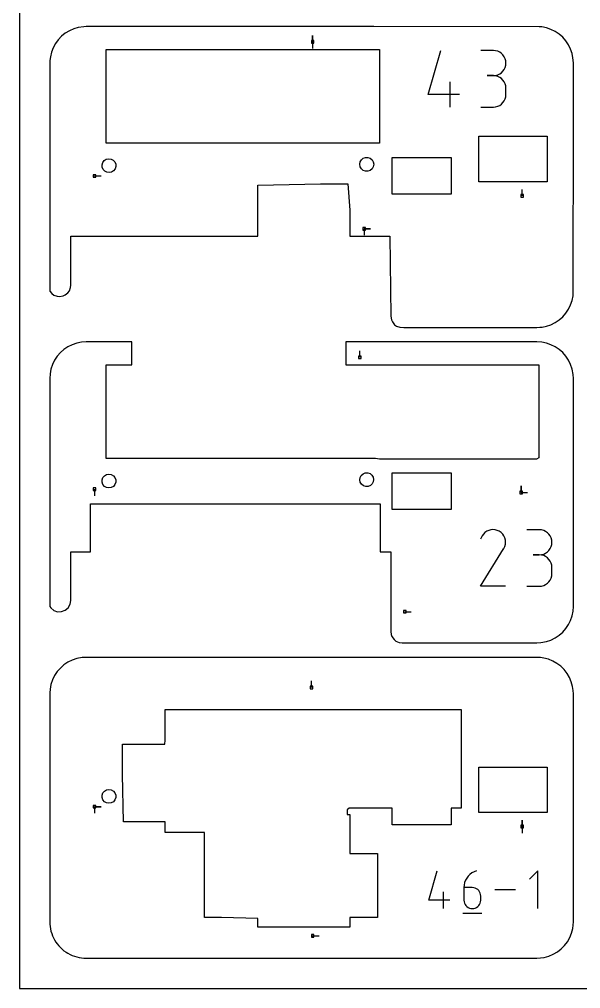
# Model space of a CAD drawing. Extents: x 0 to 400, y 0 to 400.
# Drawn here: x 0 to 123.3, y 0 to 212.6 of the extents above; entities that cross this region are included whole.
import ezdxf

# ---------------------------------------------------------------- set-up
doc = ezdxf.new("R2010")
doc.units = 0

msp = doc.modelspace()

# ---------------------------------------------------------------- linework, layer by layer
at = {"layer": 'annotation', "color": 1}
for p, q in [((64.405622, 207.651209), (64.405622, 209.079959)), ((64.405622, 207.651209), (64.405622, 209.079959)), ((64.405622, 209.079959), (64.405622, 207.651209)), ((64.405622, 207.651209), (64.405622, 206.222459)), ((89.774268, 196.132948), (92.528658, 205.792788)), ((104.0874, 205.778378), (101.329114, 205.778378)), ((104.583484, 205.73385), (104.0874, 205.778378)), ((105.050282, 205.605528), (104.583484, 205.73385)), ((105.48003, 205.401305), (105.050282, 205.605528)), ((105.864963, 205.129072), (105.48003, 205.401305)), ((106.197319, 204.796721), (105.864963, 205.129072)), ((106.469333, 204.412145), (106.197319, 204.796721)), ((106.673242, 203.983236), (106.469333, 204.412145)), ((106.469333, 201.630347), (106.673242, 202.060613)), ((106.80128, 203.517886), (106.673242, 203.983236)), ((106.673242, 202.060613), (106.80128, 202.527769)), ((106.845685, 203.023987), (106.80128, 203.517886)), ((106.80128, 202.527769), (106.845685, 203.023987)), ((106.845685, 203.023987), (106.845685, 203.023987)), ((104.0874, 200.261807), (102.70631, 200.261807)), ((102.70631, 200.261807), (104.0874, 200.261807)), ((104.0874, 200.261807), (104.583484, 200.306346)), ((104.583484, 200.217279), (104.0874, 200.261807)), ((104.0874, 200.261807), (104.0874, 200.261807)), ((104.583484, 200.306346), (105.050282, 200.434742)), ((105.050282, 200.088958), (104.583484, 200.217279)), ((105.050282, 200.434742), (105.48003, 200.639168)), ((105.48003, 199.884734), (105.050282, 200.088958)), ((105.48003, 200.639168), (105.864963, 200.911797)), ((105.864963, 199.612501), (105.48003, 199.884734)), ((105.864963, 200.911797), (106.197319, 201.244799)), ((106.197319, 201.244799), (106.469333, 201.630347)), ((94.603798, 193.371547), (94.603798, 198.888117)), ((106.197319, 199.280151), (105.864963, 199.612501)), ((106.469333, 198.895575), (106.197319, 199.280151)), ((106.673242, 198.466666), (106.469333, 198.895575)), ((106.80128, 198.001316), (106.673242, 198.466666)), ((106.845685, 197.507417), (106.80128, 198.001316)), ((96.671149, 196.132948), (89.774268, 196.132948)), ((106.673242, 195.166763), (106.80128, 195.632223)), ((106.80128, 195.632223), (106.845685, 196.126327)), ((106.845685, 196.126327), (106.845685, 197.507417)), ((106.845685, 197.507417), (106.845685, 197.507417)), ((104.583484, 193.416438), (105.050282, 193.544696)), ((105.050282, 193.544696), (105.48003, 193.748836)), ((105.48003, 193.748836), (105.864963, 194.020986)), ((105.864963, 194.020986), (106.197319, 194.353272)), ((106.197319, 194.353272), (106.469333, 194.737822)), ((106.469333, 194.737822), (106.673242, 195.166763)), ((101.329114, 193.371936), (104.0874, 193.371936)), ((104.0874, 193.371936), (104.583484, 193.416438)), ((104.0874, 193.371936), (104.0874, 193.371936)), ((16.500624, 178.255637), (17.929374, 178.255637)), ((110.405619, 173.887789), (110.405619, 175.316539)), ((75.690526, 166.684389), (77.119276, 166.684389)), ((75.690526, 166.684389), (77.119276, 166.684389)), ((77.119276, 166.684389), (75.690526, 166.684389)), ((75.690526, 166.684389), (75.690526, 165.255639)), ((74.763123, 138.476204), (74.763123, 139.904954)), ((16.500624, 109.556882), (16.500624, 108.128133)), ((110.167494, 108.842507), (110.167494, 110.271257)), ((110.167494, 108.842507), (110.167494, 110.271257)), ((110.167494, 110.271257), (110.167494, 108.842507)), ((110.167494, 108.842507), (111.596244, 108.842507)), ((102.249073, 100.043359), (101.904202, 99.703104)), ((102.640881, 100.313539), (102.249073, 100.043359)), ((103.069136, 100.510921), (102.640881, 100.313539)), ((103.52335, 100.632779), (103.069136, 100.510921)), ((103.993034, 100.676389), (103.52335, 100.632779)), ((104.4677, 100.639025), (103.993034, 100.676389)), ((104.936858, 100.517964), (104.4677, 100.639025)), ((105.390021, 100.310481), (104.936858, 100.517964)), ((105.795326, 100.022675), (105.390021, 100.310481)), ((105.390021, 100.310481), (105.390021, 100.310481)), ((106.134205, 99.67731), (105.795326, 100.022675)), ((114.180509, 100.662281), (111.422224, 100.662281)), ((114.676593, 100.617753), (114.180509, 100.662281)), ((115.143391, 100.489431), (114.676593, 100.617753)), ((115.573139, 100.285208), (115.143391, 100.489431)), ((115.958073, 100.012975), (115.573139, 100.285208)), ((116.290429, 99.680625), (115.958073, 100.012975)), ((101.616755, 99.2955), (101.25454, 98.600671)), ((101.904202, 99.703104), (101.616755, 99.2955)), ((106.403645, 99.28497), (106.134205, 99.67731)), ((106.600632, 98.856241), (106.403645, 99.28497)), ((106.722154, 98.401706), (106.600632, 98.856241)), ((106.765196, 97.931951), (106.722154, 98.401706)), ((106.726746, 97.457562), (106.765196, 97.931951)), ((116.562443, 99.296049), (116.290429, 99.680625)), ((116.766351, 98.86714), (116.562443, 99.296049)), ((116.89439, 98.401789), (116.766351, 98.86714)), ((116.938794, 97.90789), (116.89439, 98.401789)), ((116.89439, 97.411673), (116.938794, 97.90789)), ((116.938794, 97.90789), (116.938794, 97.90789)), ((101.246751, 88.255349), (106.344242, 96.461657)), ((106.344242, 96.461657), (106.350336, 96.469197)), ((106.344242, 96.461657), (106.344242, 96.461657)), ((106.350336, 96.469197), (106.35618, 96.476802)), ((106.35618, 96.476802), (106.361812, 96.484535)), ((106.361812, 96.484535), (106.367271, 96.49246)), ((106.367271, 96.49246), (106.372596, 96.500642)), ((106.372596, 96.500642), (106.377824, 96.509144)), ((106.377824, 96.509144), (106.382995, 96.518031)), ((106.382995, 96.518031), (106.388146, 96.527367)), ((106.388146, 96.527367), (106.393317, 96.537215)), ((106.393317, 96.537215), (106.603791, 96.989121)), ((106.393317, 96.537215), (106.393317, 96.537215)), ((106.603791, 96.989121), (106.726746, 97.457562)), ((115.573139, 95.523072), (115.958073, 95.7957)), ((115.958073, 95.7957), (116.290429, 96.128702)), ((116.290429, 96.128702), (116.562443, 96.51425)), ((116.562443, 96.51425), (116.766351, 96.944517)), ((116.766351, 96.944517), (116.89439, 97.411673)), ((114.180509, 95.14571), (112.799419, 95.14571)), ((112.799419, 95.14571), (114.180509, 95.14571)), ((114.180509, 95.14571), (114.676593, 95.190249)), ((114.676593, 95.101183), (114.180509, 95.14571)), ((114.180509, 95.14571), (114.180509, 95.14571)), ((114.676593, 95.190249), (115.143391, 95.318645)), ((115.143391, 94.972861), (114.676593, 95.101183)), ((115.143391, 95.318645), (115.573139, 95.523072)), ((115.573139, 94.768638), (115.143391, 94.972861)), ((115.958073, 94.496405), (115.573139, 94.768638)), ((116.290429, 94.164054), (115.958073, 94.496405)), ((116.562443, 93.779478), (116.290429, 94.164054)), ((116.766351, 93.350569), (116.562443, 93.779478)), ((116.89439, 92.885219), (116.766351, 93.350569)), ((116.938794, 92.39132), (116.89439, 92.885219)), ((116.938794, 91.01023), (116.938794, 92.39132)), ((116.938794, 92.39132), (116.938794, 92.39132)), ((116.290429, 89.237175), (116.562443, 89.621725)), ((116.562443, 89.621725), (116.766351, 90.050667)), ((116.766351, 90.050667), (116.89439, 90.516126)), ((116.89439, 90.516126), (116.938794, 91.01023)), ((106.763321, 88.255349), (101.246751, 88.255349)), ((111.422224, 88.25584), (114.180509, 88.25584)), ((114.180509, 88.25584), (114.676593, 88.300342)), ((114.180509, 88.25584), (114.180509, 88.25584)), ((114.676593, 88.300342), (115.143391, 88.428599)), ((115.143391, 88.428599), (115.573139, 88.632739)), ((115.573139, 88.632739), (115.958073, 88.904889)), ((115.958073, 88.904889), (116.290429, 89.237175)), ((84.644752, 82.680631), (86.073502, 82.680631)), ((64.167497, 66.067505), (64.167497, 67.496254)), ((16.500625, 39.905627), (16.500624, 38.476878)), ((16.500625, 39.905627), (17.929374, 39.905627)), ((16.500625, 39.905627), (17.929374, 39.905627)), ((17.929374, 39.905627), (16.500625, 39.905627)), ((110.405619, 35.537778), (110.405619, 36.966528)), ((110.405619, 35.537778), (110.405619, 36.966528)), ((110.405619, 36.966528), (110.405619, 35.537778)), ((110.405619, 35.537778), (110.405619, 34.109028)), ((89.924447, 19.397477), (91.760708, 25.83737)), ((99.863072, 25.639857), (99.379677, 25.373732)), ((100.389859, 25.83737), (99.863072, 25.639857)), ((100.389859, 25.83737), (100.389859, 25.83737)), ((113.885021, 25.83737), (112.044087, 23.995917)), ((113.885021, 17.556543), (113.885021, 25.83737)), ((97.979248, 23.75646), (97.78724, 23.247287)), ((98.239458, 24.230358), (97.979248, 23.75646)), ((98.562907, 24.662315), (98.239458, 24.230358)), ((98.944635, 25.045662), (98.562907, 24.662315)), ((99.379677, 25.373732), (98.944635, 25.045662)), ((97.668396, 22.709508), (97.627679, 22.14979)), ((97.627679, 22.14979), (97.627679, 19.397477)), ((99.466536, 22.14979), (97.627679, 22.14979)), ((97.78724, 23.247287), (97.668396, 22.709508)), ((99.797258, 22.120276), (99.466536, 22.14979)), ((100.108457, 22.035156), (99.797258, 22.120276)), ((100.394956, 21.899562), (100.108457, 22.035156)), ((100.651578, 21.718629), (100.394956, 21.899562)), ((100.873149, 21.49749), (100.651578, 21.718629)), ((101.054491, 21.241277), (100.873149, 21.49749)), ((108.939296, 21.696957), (104.411482, 21.696957)), ((94.522368, 19.397477), (89.924447, 19.397477)), ((93.144135, 17.556543), (93.144135, 21.234256)), ((97.627679, 19.397477), (97.627679, 19.397477)), ((97.627679, 19.397477), (97.657367, 19.066683)), ((101.19043, 20.955124), (101.054491, 21.241277)), ((101.275789, 20.644164), (101.19043, 20.955124)), ((101.305392, 20.31353), (101.275789, 20.644164)), ((101.275789, 19.066683), (101.305392, 19.397477)), ((101.305392, 19.397477), (101.305392, 20.31353)), ((101.305392, 20.31353), (101.305392, 20.31353)), ((97.657367, 19.066683), (97.74294, 18.755293)), ((97.74294, 18.755293), (97.879157, 18.468518)), ((97.879157, 18.468518), (98.060777, 18.211568)), ((98.060777, 18.211568), (98.282561, 17.989653)), ((98.282561, 17.989653), (98.539269, 17.807982)), ((98.539269, 17.807982), (98.825661, 17.671767)), ((98.825661, 17.671767), (99.136497, 17.586217)), ((99.136497, 17.586217), (99.466536, 17.556543)), ((99.466536, 17.556543), (99.797258, 17.586217)), ((99.466536, 17.556543), (99.466536, 17.556543)), ((99.797258, 17.586217), (100.108457, 17.671767)), ((100.108457, 17.671767), (100.394956, 17.807982)), ((100.394956, 17.807982), (100.651578, 17.989653)), ((100.651578, 17.989653), (100.873149, 18.211568)), ((100.873149, 18.211568), (101.054491, 18.468518)), ((101.054491, 18.468518), (101.19043, 18.755293)), ((101.19043, 18.755293), (101.275789, 19.066683)), ((97.397367, 16.521439), (101.537781, 16.521439)), ((64.405622, 11.600626), (65.834372, 11.600625))]:
    msp.add_line(p, q, dxfattribs=at)
at = {"layer": 'boundary', "color": 5}
for p, q in [((11.943131, 210.522983), (10.986778, 210.103171)), ((12.946097, 210.814374), (11.943131, 210.522983)), ((14.123594, 210.981866), (12.946097, 210.814374)), ((14.667502, 211.017515), (14.123594, 210.981866)), ((16.240324, 211.017515), (14.667502, 211.017515)), ((21.725137, 211.017515), (16.240324, 211.017515)), ((28.198336, 211.017515), (21.725137, 211.017515)), ((61.369225, 211.017515), (28.198336, 211.017515)), ((72.645844, 211.017515), (61.369225, 211.017515)), ((77.830545, 211.017515), (72.645844, 211.017515)), ((114.15834, 210.985344), (77.830545, 211.017515)), ((114.711708, 210.949075), (114.15834, 210.985344)), ((115.738047, 210.744924), (114.711708, 210.949075)), ((116.728969, 210.408553), (115.738047, 210.744924)), ((9.278295, 208.909094), (8.555397, 208.155256)), ((10.093404, 209.562123), (9.278295, 208.909094)), ((10.986778, 210.103171), (10.093404, 209.562123)), ((117.667496, 209.945721), (116.728969, 210.408553)), ((118.537591, 209.364345), (117.667496, 209.945721)), ((119.324347, 208.674371), (118.537591, 209.364345)), ((120.014324, 207.887607), (119.324347, 208.674371)), ((7.433914, 206.398263), (7.054521, 205.425168)), ((7.937077, 207.313513), (7.433914, 206.398263)), ((8.555397, 208.155256), (7.937077, 207.313513)), ((120.595696, 207.017517), (120.014324, 207.887607)), ((121.058531, 206.078984), (120.595696, 207.017517)), ((6.805392, 204.410877), (6.70315, 203.561421)), ((7.054521, 205.425168), (6.805392, 204.410877)), ((121.394903, 205.088068), (121.058531, 206.078984)), ((121.574602, 204.184641), (121.394903, 205.088068)), ((121.624597, 203.671971), (121.574602, 204.184641)), ((6.70315, 203.561421), (6.6675, 203.017516)), ((6.6675, 203.017516), (6.6675, 196.461219)), ((121.667494, 203.017516), (121.624597, 203.671971)), ((121.667494, 191.266019), (121.667494, 203.017516)), ((6.6675, 196.461219), (6.6675, 153.017511)), ((121.635321, 152.526672), (121.667494, 191.266019)), ((52.394898, 176.256378), (66.146907, 176.557392)), ((66.146907, 176.557392), (72.167173, 176.557392)), ((72.167173, 176.557392), (72.594901, 170.750845)), ((52.394898, 173.476461), (52.394898, 176.256378)), ((52.394898, 165.945734), (52.394898, 173.476461)), ((72.594901, 170.750845), (72.594901, 166.034766)), ((52.394898, 165.017514), (52.394898, 165.945734)), ((72.594901, 166.034766), (72.594901, 165.017514)), ((11.300689, 154.297048), (11.302519, 165.017514)), ((11.302519, 165.017514), (12.777443, 165.017514)), ((12.777443, 165.017514), (48.978559, 165.017514)), ((48.978559, 165.017514), (51.02232, 165.017514)), ((51.02232, 165.017514), (52.394898, 165.017514)), ((72.594901, 165.017514), (73.180993, 165.017514)), ((73.180993, 165.017514), (81.345895, 165.017514)), ((81.345895, 165.017514), (81.549127, 147.517512)), ((10.655658, 152.65019), (10.973451, 153.078366)), ((10.973451, 153.078366), (11.238901, 153.788739)), ((11.238901, 153.788739), (11.300689, 154.297048)), ((6.6675, 153.017511), (6.675704, 153.006345)), ((6.675704, 153.006345), (7.160914, 152.441635)), ((7.160914, 152.441635), (7.59354, 152.129924)), ((7.59354, 152.129924), (8.307589, 151.874537)), ((8.307589, 151.874537), (8.837856, 151.818403)), ((8.837856, 151.818403), (9.584562, 151.950741)), ((9.584562, 151.950741), (10.072864, 152.164963)), ((10.072864, 152.164963), (10.655658, 152.65019)), ((121.394903, 150.946963), (121.599051, 151.973305)), ((121.599051, 151.973305), (121.635321, 152.526672)), ((120.014324, 148.147424), (120.595696, 149.017514)), ((120.595696, 149.017514), (121.058531, 149.956044)), ((121.058531, 149.956044), (121.394903, 150.946963)), ((81.549127, 147.517512), (81.687504, 146.701756)), ((81.687504, 146.701756), (81.906198, 146.232764)), ((118.537592, 146.670683), (119.324347, 147.36066)), ((119.324347, 147.36066), (120.014324, 148.147424)), ((81.906198, 146.232764), (82.41178, 145.630235)), ((82.41178, 145.630235), (82.835673, 145.333427)), ((82.835673, 145.333427), (83.57478, 145.064407)), ((83.57478, 145.064407), (84.441692, 145.01751)), ((84.441692, 145.01751), (113.667501, 145.01751)), ((113.667501, 145.01751), (114.321954, 145.060407)), ((114.321954, 145.060407), (114.834623, 145.110402)), ((114.834623, 145.110402), (115.738047, 145.290104)), ((115.738047, 145.290104), (116.728969, 145.626478)), ((116.728969, 145.626478), (117.667496, 146.089307)), ((117.667496, 146.089307), (118.537592, 146.670683)), ((10.667498, 140.770716), (9.797408, 140.189341)), ((11.606031, 141.233547), (10.667498, 140.770716)), ((12.596947, 141.569919), (11.606031, 141.233547)), ((13.623775, 141.774102), (12.596947, 141.569919)), ((14.667502, 141.84251), (13.623775, 141.774102)), ((22.068918, 141.84251), (14.667502, 141.84251)), ((24.667501, 141.84251), (22.068918, 141.84251)), ((24.6675, 140.15954), (24.667501, 141.84251)), ((90.150969, 141.84251), (71.667498, 141.84251)), ((71.667498, 141.84251), (71.667498, 138.4923)), ((113.667501, 141.84251), (90.150969, 141.84251)), ((114.711708, 141.77407), (113.667501, 141.84251)), ((115.738047, 141.569919), (114.711708, 141.77407)), ((116.728969, 141.233548), (115.738047, 141.569919)), ((117.667496, 140.770715), (116.728969, 141.233548)), ((118.537592, 140.18934), (117.667496, 140.770715)), ((8.320676, 138.712602), (7.739298, 137.842512)), ((9.010647, 139.499366), (8.320676, 138.712602)), ((9.797408, 140.189341), (9.010647, 139.499366)), ((24.667501, 136.809329), (24.6675, 140.15954)), ((71.667498, 138.4923), (71.667498, 136.809329)), ((119.324347, 139.499366), (118.537592, 140.18934)), ((120.014324, 138.712602), (119.324347, 139.499366)), ((120.595696, 137.842512), (120.014324, 138.712602)), ((7.276462, 136.903979), (6.940091, 135.913063)), ((7.739298, 137.842512), (7.276462, 136.903979)), ((19.05894, 124.780033), (19.05894, 136.809329)), ((19.05894, 136.809329), (23.075367, 136.809329)), ((23.075367, 136.809329), (24.667501, 136.809329)), ((71.667498, 136.809329), (78.877883, 136.809329)), ((78.877883, 136.809329), (79.546766, 136.809329)), ((79.546766, 136.809329), (114.058944, 136.809329)), ((114.058944, 136.809329), (114.058943, 116.429301)), ((121.058531, 136.903979), (120.595696, 137.842512)), ((121.394902, 135.913063), (121.058531, 136.903979)), ((6.735943, 134.886721), (6.6675, 133.842511)), ((6.940091, 135.913063), (6.735943, 134.886721)), ((121.611961, 134.689759), (121.394902, 135.913063)), ((121.667494, 133.842511), (121.611961, 134.689759)), ((6.6675, 133.842511), (6.6675, 102.989759)), ((121.667494, 104.12694), (121.667494, 133.842511)), ((19.05894, 116.309328), (19.05894, 124.780033)), ((30.656661, 116.309328), (19.05894, 116.309328)), ((31.371801, 116.309328), (30.656661, 116.309328)), ((35.944428, 116.309328), (31.371801, 116.309328)), ((53.111978, 116.309328), (35.944428, 116.309328)), ((78.183087, 116.309328), (53.111978, 116.309328)), ((79.058933, 116.141227), (78.183087, 116.309328)), ((113.57111, 116.141227), (79.058933, 116.141227)), ((114.058943, 116.429301), (113.57111, 116.141227)), ((15.613623, 101.40347), (15.613623, 106.372386)), ((15.613623, 106.372386), (37.13079, 106.372386)), ((37.13079, 106.372386), (63.537031, 106.372386)), ((63.537031, 106.372386), (75.354099, 106.372386)), ((75.354099, 106.372386), (79.243624, 106.372386)), ((79.243624, 106.372386), (79.243624, 101.40347)), ((6.6675, 102.989759), (6.6675, 83.842506)), ((121.667494, 83.842506), (121.667494, 104.12694)), ((15.613623, 95.842509), (15.613623, 101.40347)), ((79.243624, 101.40347), (79.243624, 95.842509)), ((11.302519, 91.20114), (11.302519, 95.842509)), ((11.302519, 95.842509), (13.579267, 95.842509)), ((13.579267, 95.842509), (15.613623, 95.842509)), ((79.243624, 95.842509), (80.331562, 95.842509)), ((80.331562, 95.842509), (81.549127, 95.842509)), ((81.549127, 95.842509), (81.549127, 85.933985)), ((11.302519, 85.143148), (11.302519, 91.20114)), ((11.154429, 84.295482), (11.302519, 85.143148)), ((81.549127, 85.933985), (81.549127, 78.342507)), ((6.6675, 83.842506), (6.923202, 83.494476)), ((6.923202, 83.494476), (7.59354, 82.954919)), ((7.59354, 82.954919), (8.40711, 82.674616)), ((9.267535, 82.686776), (10.072864, 82.989958)), ((10.072864, 82.989958), (10.727687, 83.548241)), ((10.727687, 83.548241), (11.154429, 84.295482)), ((121.599051, 82.7983), (121.667494, 83.842506)), ((8.40711, 82.674616), (9.267535, 82.686776)), ((121.058531, 80.781039), (121.394902, 81.771958)), ((121.394902, 81.771958), (121.599051, 82.7983)), ((119.324347, 78.185655), (120.014324, 78.972419)), ((120.014324, 78.972419), (120.595696, 79.842509)), ((120.595696, 79.842509), (121.058531, 80.781039)), ((81.549127, 78.342507), (81.63431, 77.69546)), ((81.63431, 77.69546), (81.82815, 77.208375)), ((81.82815, 77.208375), (82.281358, 76.57474)), ((82.281358, 76.57474), (82.69277, 76.249833)), ((116.728969, 76.451473), (117.667496, 76.914302)), ((117.667496, 76.914302), (118.537591, 77.495677)), ((118.537591, 77.495677), (119.324347, 78.185655)), ((82.69277, 76.249833), (83.402076, 75.927693)), ((83.402076, 75.927693), (84.049129, 75.842505)), ((84.049129, 75.842505), (98.168098, 75.842505)), ((98.168098, 75.842505), (113.667501, 75.842505)), ((113.667501, 75.842505), (114.514746, 75.898038)), ((114.514746, 75.898038), (115.738047, 76.115099)), ((115.738047, 76.115099), (116.728969, 76.451473)), ((12.596947, 72.394914), (11.606031, 72.058542)), ((13.78539, 72.609689), (12.596947, 72.394914)), ((14.667502, 72.667505), (13.78539, 72.609689)), ((15.366035, 72.667505), (14.667502, 72.667505)), ((17.801988, 72.667505), (15.366035, 72.667505)), ((32.906115, 72.667505), (17.801988, 72.667505)), ((47.638201, 72.667505), (32.906115, 72.667505)), ((73.950305, 72.667505), (47.638201, 72.667505)), ((86.047937, 72.667505), (73.950305, 72.667505)), ((113.667501, 72.667505), (86.047937, 72.667505)), ((114.424082, 72.617917), (113.667501, 72.667505)), ((115.172638, 72.50738), (114.424082, 72.617917)), ((116.183072, 72.243849), (115.172638, 72.50738)), ((9.010647, 70.324361), (8.320676, 69.537597)), ((9.797408, 71.014336), (9.010647, 70.324361)), ((10.667498, 71.595711), (9.797408, 71.014336)), ((11.606031, 72.058542), (10.667498, 71.595711)), ((117.150463, 71.850684), (116.183072, 72.243849)), ((118.058257, 71.334614), (117.150463, 71.850684)), ((118.890925, 70.704467), (118.058257, 71.334614)), ((119.634217, 69.971024), (118.890925, 70.704467)), ((7.739298, 68.667507), (7.276462, 67.728974)), ((8.320676, 69.537597), (7.739298, 68.667507)), ((120.275419, 69.146838), (119.634217, 69.971024)), ((120.803556, 68.24601), (120.275419, 69.146838)), ((121.209596, 67.283952), (120.803556, 68.24601)), ((6.940091, 66.738058), (6.735943, 65.711716)), ((7.276462, 67.728974), (6.940091, 66.738058)), ((121.486586, 66.277126), (121.209596, 67.283952)), ((121.617903, 65.424089), (121.486586, 66.277126)), ((6.683333, 64.909069), (6.6675, 61.755678)), ((6.735943, 65.711716), (6.683333, 64.909069)), ((121.667494, 64.667506), (121.617903, 65.424089)), ((121.667494, 55.61062), (121.667494, 64.667506)), ((6.6675, 61.755678), (6.6675, 39.82866)), ((121.667494, 14.667501), (121.667494, 55.61062)), ((6.6675, 39.82866), (6.6675, 14.667501)), ((6.6675, 14.667501), (6.702444, 14.13438)), ((6.702444, 14.13438), (6.735943, 13.623295)), ((6.735943, 13.623295), (6.840171, 13.099294)), ((6.840171, 13.099294), (6.940091, 12.596953)), ((121.243838, 12.15193), (121.507367, 13.162363)), ((121.507367, 13.162363), (121.617903, 13.910921)), ((121.617903, 13.910921), (121.667494, 14.667501)), ((6.940091, 12.596953), (7.111826, 12.091038)), ((7.111826, 12.091038), (7.276462, 11.606034)), ((7.276462, 11.606034), (7.512764, 11.126866)), ((7.512764, 11.126866), (7.739297, 10.667504)), ((7.739297, 10.667504), (8.036121, 10.223278)), ((120.334601, 10.276745), (120.850671, 11.184539)), ((120.850671, 11.184539), (121.243838, 12.15193)), ((8.036121, 10.223278), (8.320676, 9.797414)), ((8.320676, 9.797414), (8.672942, 9.39573)), ((8.672942, 9.39573), (9.010647, 9.01065)), ((9.010647, 9.01065), (9.412329, 8.658381)), ((9.412329, 8.658381), (9.797408, 8.320672)), ((118.14683, 8.059576), (118.971014, 8.70078)), ((118.971014, 8.70078), (119.704454, 9.444077)), ((119.704454, 9.444077), (120.334601, 10.276745)), ((9.797408, 8.320672), (10.241634, 8.023851)), ((10.241634, 8.023851), (10.667498, 7.739298)), ((10.667498, 7.739298), (11.146668, 7.502999)), ((11.146668, 7.502999), (11.606031, 7.276468)), ((11.606031, 7.276468), (12.111945, 7.104732)), ((12.111945, 7.104732), (12.596947, 6.940094)), ((12.596947, 6.940094), (13.120946, 6.835864)), ((13.120946, 6.835864), (13.623286, 6.735943)), ((13.623286, 6.735943), (14.134376, 6.702444)), ((14.134376, 6.702444), (14.667502, 6.6675)), ((14.667502, 6.6675), (18.190063, 6.6675)), ((18.190063, 6.6675), (52.657249, 6.6675)), ((52.657249, 6.6675), (77.776559, 6.6675)), ((77.776559, 6.6675), (81.064088, 6.6675)), ((81.064088, 6.6675), (89.797027, 6.6675)), ((89.797027, 6.6675), (113.667501, 6.6675)), ((113.667501, 6.6675), (114.424082, 6.71709)), ((114.424082, 6.71709), (115.277116, 6.84841)), ((115.277116, 6.84841), (116.283944, 7.125402)), ((116.283944, 7.125402), (117.246002, 7.53144)), ((117.246002, 7.53144), (118.14683, 8.059576))]:
    msp.add_line(p, q, dxfattribs=at)
at = {"layer": 'frame', "color": 5}
for p, q in [((0, 400), (0, 0)), ((0, 0), (400, 0))]:
    msp.add_line(p, q, dxfattribs=at)
at = {"layer": 'hole', "color": 5}
for p, q in [((64.691372, 207.936959), (64.119872, 207.936959)), ((64.119872, 207.936959), (64.119872, 207.365459)), ((64.119872, 207.365459), (64.691372, 207.365459)), ((64.691372, 207.365459), (64.691372, 207.936959)), ((19.05894, 204.650689), (19.05894, 205.984334)), ((19.05894, 205.984334), (22.007346, 205.984334)), ((19.05894, 185.484333), (19.05894, 204.650689)), ((22.007346, 205.984334), (46.715127, 205.984334)), ((46.715127, 205.984334), (75.173274, 205.984334)), ((75.173274, 205.984334), (79.058933, 205.984334)), ((79.058933, 205.984334), (79.058933, 187.779945)), ((79.058933, 187.779945), (79.058933, 185.484333)), ((20.344739, 185.484333), (19.05894, 185.484333)), ((23.509185, 185.484333), (20.344739, 185.484333)), ((43.74276, 185.484333), (23.509185, 185.484333)), ((45.482851, 185.484333), (43.74276, 185.484333)), ((48.148289, 185.484333), (45.482851, 185.484333)), ((79.058933, 185.484333), (48.148289, 185.484333)), ((100.874289, 179.145682), (100.874289, 186.958442)), ((100.874289, 186.958442), (112.663075, 186.958442)), ((112.663075, 186.958442), (115.874297, 186.958442)), ((115.874297, 186.958442), (115.874297, 184.822974)), ((115.874297, 184.822974), (115.874297, 177.00665)), ((18.160701, 180.725567), (18.322728, 181.228376)), ((18.180413, 180.197665), (18.160701, 180.725567)), ((18.322728, 181.228376), (18.64696, 181.645444)), ((18.64696, 181.645444), (19.094278, 181.926467)), ((19.094278, 181.926467), (19.610738, 182.037548)), ((19.610738, 182.037548), (20.134045, 181.965294)), ((20.134045, 181.965294), (20.601077, 181.718414)), ((20.601077, 181.718414), (20.955507, 181.326689)), ((20.955507, 181.326689), (21.154587, 180.837365)), ((21.154587, 180.837365), (21.174299, 180.309463)), ((74.754911, 180.813517), (74.846881, 181.335098)), ((74.846881, 180.291937), (74.754911, 180.813517)), ((74.846881, 181.335098), (75.111695, 181.79377)), ((75.111695, 181.79377), (75.51741, 182.134206)), ((75.51741, 182.134206), (76.015096, 182.31535)), ((76.015096, 182.31535), (76.544723, 182.31535)), ((76.544723, 182.31535), (77.042409, 182.134206)), ((77.042409, 182.134206), (77.448128, 181.79377)), ((77.448128, 181.79377), (77.712943, 181.335098)), ((77.804912, 180.813517), (77.712942, 180.291937)), ((77.712943, 181.335098), (77.804912, 180.813517)), ((81.849067, 178.296872), (81.849067, 182.282804)), ((81.849067, 182.282804), (93.831661, 182.282804)), ((93.831661, 182.282804), (94.849063, 182.282804)), ((94.849063, 182.282804), (94.849063, 178.296872)), ((18.37949, 179.708341), (18.180413, 180.197665)), ((18.733922, 179.316616), (18.37949, 179.708341)), ((19.200954, 179.069736), (18.733922, 179.316616)), ((19.724261, 178.997481), (19.200954, 179.069736)), ((20.240722, 179.108563), (19.724261, 178.997481)), ((20.68804, 179.389587), (20.240722, 179.108563)), ((21.01227, 179.806655), (20.68804, 179.389587)), ((21.174299, 180.309463), (21.01227, 179.806655)), ((75.111695, 179.833266), (74.846881, 180.291937)), ((75.51741, 179.492829), (75.111695, 179.833266)), ((76.015096, 179.311685), (75.51741, 179.492829)), ((76.544723, 179.311685), (76.015096, 179.311685)), ((77.042409, 179.492829), (76.544723, 179.311685)), ((77.448129, 179.833266), (77.042409, 179.492829)), ((77.712942, 180.291937), (77.448129, 179.833266)), ((100.874289, 177.010214), (100.874289, 179.145682)), ((16.786374, 178.541387), (16.214874, 178.541387)), ((16.214874, 178.541387), (16.214874, 177.969887)), ((16.214874, 177.969887), (16.786374, 177.969887)), ((16.786374, 177.969887), (16.786374, 178.541387)), ((81.849067, 177.670778), (81.849067, 178.296872)), ((81.849067, 174.282803), (81.849067, 177.670778)), ((94.849063, 178.296872), (94.849063, 177.670778)), ((94.849063, 177.670778), (94.849063, 174.282803)), ((100.874289, 176.983414), (100.874289, 177.010214)), ((105.653564, 176.983414), (100.874289, 176.983414)), ((115.874297, 177.00665), (105.653564, 176.983414)), ((83.860067, 174.282802), (81.849067, 174.282803)), ((94.849063, 174.282803), (83.860067, 174.282802)), ((110.691369, 174.173539), (110.119869, 174.173539)), ((110.119869, 174.173539), (110.119869, 173.602039)), ((110.119869, 173.602039), (110.691369, 173.602039)), ((110.691369, 173.602039), (110.691369, 174.173539)), ((75.976276, 166.970139), (75.404776, 166.970139)), ((75.404776, 166.970139), (75.404776, 166.398639)), ((75.404776, 166.398639), (75.976276, 166.398639)), ((75.976276, 166.398639), (75.976276, 166.970139)), ((75.048873, 138.761954), (74.477373, 138.761954)), ((74.477373, 138.761954), (74.477373, 138.190454)), ((75.048873, 138.190454), (75.048873, 138.761954)), ((74.477373, 138.190454), (75.048873, 138.190454)), ((18.687249, 112.510728), (19.145917, 112.775542)), ((19.145917, 112.775542), (19.6675, 112.867509)), ((19.6675, 112.867509), (20.189083, 112.775542)), ((20.189083, 112.775542), (20.647751, 112.510728)), ((75.085497, 112.581349), (75.479995, 112.933003)), ((75.479995, 112.933003), (75.970977, 113.128523)), ((75.970977, 113.128523), (76.499222, 113.144326)), ((76.499222, 113.144326), (77.001014, 112.978504)), ((77.001014, 112.978504), (77.415831, 112.651062)), ((81.849067, 111.81636), (81.849067, 113.107799)), ((81.849067, 113.107799), (85.731418, 113.107799)), ((85.731418, 113.107799), (94.849063, 113.107799)), ((94.849063, 113.107799), (94.849063, 111.81636)), ((18.165666, 111.607323), (18.346808, 112.10501)), ((18.165666, 111.077697), (18.165666, 111.607323)), ((18.346808, 110.58001), (18.165666, 111.077697)), ((18.346808, 112.10501), (18.687249, 112.510728)), ((18.687249, 110.174292), (18.346808, 110.58001)), ((20.647751, 112.510728), (20.988189, 112.10501)), ((20.988189, 110.58001), (20.647751, 110.174292)), ((20.988189, 112.10501), (21.169334, 111.607323)), ((21.169334, 111.077697), (20.988189, 110.58001)), ((21.169334, 111.607323), (21.169334, 111.077697)), ((74.758891, 111.593011), (74.835058, 112.115974)), ((74.866184, 111.075536), (74.758891, 111.593011)), ((74.835058, 112.115974), (75.085497, 112.581349)), ((75.143991, 110.625964), (74.866184, 111.075536)), ((75.558806, 110.298521), (75.143991, 110.625964)), ((77.474327, 110.695676), (77.079824, 110.344022)), ((77.415831, 112.651062), (77.693639, 112.201489)), ((77.724764, 111.161051), (77.474327, 110.695676)), ((77.693639, 112.201489), (77.800931, 111.684014)), ((77.800931, 111.684014), (77.724764, 111.161051)), ((81.849067, 106.205499), (81.849067, 111.81636)), ((94.849063, 111.81636), (94.849063, 106.205499)), ((16.786374, 109.842632), (16.214874, 109.842632)), ((16.214874, 109.842632), (16.214874, 109.271132)), ((16.214874, 109.271132), (16.786374, 109.271132)), ((16.786374, 109.271132), (16.786374, 109.842632)), ((19.145917, 109.909479), (18.687249, 110.174292)), ((19.6675, 109.81751), (19.145917, 109.909479)), ((20.189083, 109.909479), (19.6675, 109.81751)), ((20.647751, 110.174292), (20.189083, 109.909479)), ((76.060598, 110.132699), (75.558806, 110.298521)), ((76.588842, 110.148502), (76.060598, 110.132699)), ((77.079824, 110.344022), (76.588842, 110.148502)), ((110.453244, 109.128257), (109.881744, 109.128257)), ((109.881744, 109.128257), (109.881744, 108.556757)), ((109.881744, 108.556757), (110.453244, 108.556757)), ((110.453244, 108.556757), (110.453244, 109.128257)), ((81.849067, 105.107798), (81.849067, 106.205499)), ((91.288637, 105.107798), (81.849067, 105.107798)), ((94.849063, 105.107798), (91.288637, 105.107798)), ((94.849063, 106.205499), (94.849063, 105.107798)), ((84.930502, 82.966381), (84.359002, 82.966381)), ((84.359002, 82.966381), (84.359002, 82.394881)), ((84.930502, 82.394881), (84.930502, 82.966381)), ((84.359002, 82.394881), (84.930502, 82.394881)), ((64.453247, 66.353255), (63.881747, 66.353255)), ((63.881747, 66.353255), (63.881747, 65.781755)), ((64.453247, 65.781755), (64.453247, 66.353255)), ((63.881747, 65.781755), (64.453247, 65.781755)), ((31.985577, 61.2472), (36.899447, 61.247201)), ((31.985577, 54.468622), (31.985577, 61.2472)), ((36.899447, 61.247201), (94.579893, 61.247201)), ((94.579893, 61.247201), (96.985573, 61.247201)), ((96.985573, 61.247201), (96.985573, 58.272209)), ((96.985573, 58.272209), (96.985573, 43.353397)), ((22.622346, 47.001437), (22.622346, 53.608432)), ((22.622346, 53.608432), (23.669264, 53.608432)), ((23.669264, 53.608432), (31.944674, 53.608432)), ((31.944674, 53.608432), (31.985577, 54.468622)), ((22.884073, 36.608431), (22.622346, 47.001437)), ((100.874289, 39.232119), (100.874289, 48.608432)), ((100.874289, 48.608432), (115.022342, 48.608432)), ((115.022342, 48.608432), (115.874297, 48.608432)), ((115.874297, 48.608432), (115.874297, 48.041881)), ((115.874297, 48.041881), (115.874297, 38.66129)), ((18.165666, 42.432318), (18.346808, 42.930005)), ((18.346808, 42.930005), (18.687248, 43.335723)), ((18.687248, 43.335723), (19.145917, 43.600537)), ((19.145917, 43.600537), (19.6675, 43.692504)), ((19.6675, 43.692504), (20.189083, 43.600537)), ((20.189083, 43.600537), (20.647751, 43.335723)), ((20.647751, 43.335723), (20.988189, 42.930005)), ((20.988189, 42.930005), (21.169334, 42.432318)), ((96.985573, 43.353397), (96.985573, 39.60843)), ((18.165666, 41.902692), (18.165666, 42.432318)), ((18.346808, 41.405005), (18.165666, 41.902692)), ((18.687249, 40.999287), (18.346808, 41.405005)), ((19.145917, 40.734473), (18.687249, 40.999287)), ((19.6675, 40.642505), (19.145917, 40.734473)), ((20.189083, 40.734474), (19.6675, 40.642505)), ((20.647751, 40.999287), (20.189083, 40.734474)), ((20.988189, 41.405005), (20.647751, 40.999287)), ((21.169334, 41.902692), (20.988189, 41.405005)), ((21.169334, 42.432318), (21.169334, 41.902692)), ((16.786375, 40.191377), (16.214875, 40.191377)), ((16.214875, 40.191377), (16.214875, 39.619877)), ((16.214875, 39.619877), (16.786375, 39.619877)), ((16.786375, 39.619877), (16.786375, 40.191377)), ((72.395105, 39.60843), (71.985574, 39.199366)), ((71.985574, 39.199366), (71.985574, 38.207382)), ((73.643999, 39.60843), (72.395105, 39.60843)), ((81.849067, 39.60843), (73.643999, 39.60843)), ((81.849067, 38.990417), (81.849067, 39.60843)), ((81.849067, 35.932793), (81.849067, 38.990417)), ((94.856897, 39.60843), (94.849064, 38.990417)), ((94.849064, 38.990417), (94.849064, 35.932793)), ((96.32991, 39.60843), (94.856897, 39.60843)), ((96.985573, 39.60843), (96.32991, 39.60843)), ((100.874289, 38.665568), (100.874289, 39.232119)), ((100.874289, 38.633403), (100.874289, 38.665568)), ((103.608108, 38.633403), (100.874289, 38.633403)), ((115.874297, 38.66129), (103.608108, 38.633403)), ((24.08164, 36.608431), (22.884073, 36.608431)), ((31.985577, 36.608431), (24.08164, 36.608431)), ((31.985577, 34.247199), (31.985577, 36.608431)), ((71.985574, 38.207382), (72.594901, 38.207382)), ((72.594901, 38.207382), (72.594901, 30.602256)), ((40.622347, 34.24336), (31.985577, 34.247199)), ((40.622347, 16.12023), (40.622347, 34.24336)), ((82.745781, 35.932793), (81.849067, 35.932793)), ((94.849064, 35.932793), (82.745781, 35.932793)), ((110.691369, 35.823528), (110.119869, 35.823528)), ((110.119869, 35.823528), (110.119869, 35.252028)), ((110.119869, 35.252028), (110.691369, 35.252028)), ((110.691369, 35.252028), (110.691369, 35.823528)), ((72.594901, 30.602256), (72.594901, 29.608429)), ((72.594901, 29.608429), (77.925724, 29.60843)), ((77.925724, 29.60843), (78.622348, 29.60843)), ((78.622348, 29.60843), (78.622348, 15.608427)), ((40.622347, 15.608427), (40.622347, 16.12023)), ((43.700497, 15.608427), (40.622347, 15.608427)), ((44.364797, 15.608427), (43.700497, 15.608427)), ((52.394898, 15.360397), (44.364797, 15.608427)), ((52.394898, 13.46238), (52.394898, 15.360397)), ((77.925724, 15.608427), (72.594901, 15.608427)), ((72.594901, 15.608427), (72.594901, 13.46238)), ((78.622348, 15.608427), (77.925724, 15.608427)), ((59.013841, 13.46238), (52.394898, 13.46238)), ((72.594901, 13.46238), (59.013841, 13.46238)), ((64.691372, 11.886376), (64.119872, 11.886376)), ((64.119872, 11.886376), (64.119872, 11.314876)), ((64.119872, 11.314876), (64.691372, 11.314876)), ((64.691372, 11.314876), (64.691372, 11.886376))]:
    msp.add_line(p, q, dxfattribs=at)

doc.saveas('drawing.dxf')
